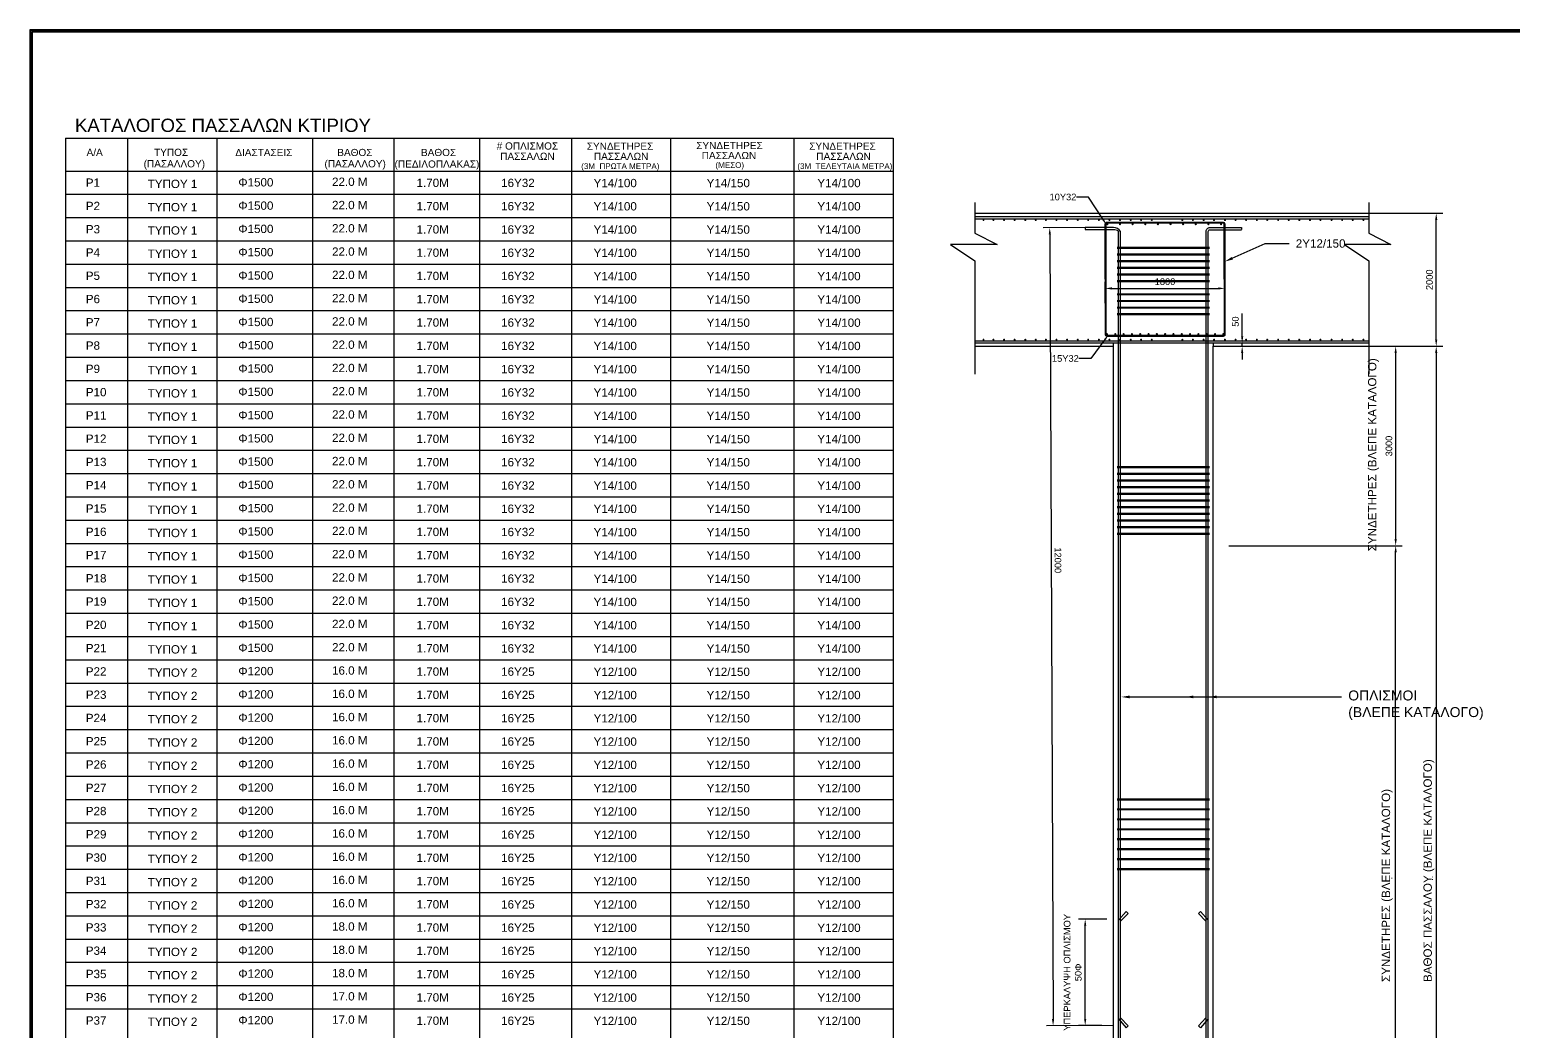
# Model space of a CAD drawing. Header units: inches. Extents: x 3 to 172, y -62 to 57.
# Drawn here: x 3.39 to 48.02, y -37.2 to -7.08 of the extents above; entities that cross this region are included whole.
import ezdxf
from ezdxf import colors
from ezdxf.entities.mleader import LeaderData, LeaderLine
from ezdxf.math import Vec2, Vec3

# ---------------------------------------------------------------- set-up
doc = ezdxf.new("R2010")
doc.units = ezdxf.units.IN
doc.header["$MEASUREMENT"] = 0
for name, color, linetype in [('3', 1, 'Continuous'), ('BORDER-1', 5, 'Continuous'), ('column text block a', 3, 'Continuous'), ('DOMENSIONS', 1, 'Continuous'), ('KTIRIO', 3, 'Continuous'), ('REINFORCEMENT', 6, 'Continuous'), ('SLAB AREAS', 7, 'Continuous'), ('TEXT', 3, 'Continuous')]:
    doc.layers.add(name, color=color, linetype=linetype)
doc.layers.add('REIFORCEMENT', color=6, linetype='Continuous', lineweight=0)
doc.styles.add('arial greek', font='arial.ttf')
doc.styles.get("Standard").update_dxf_attribs({"font": 'arial.ttf'})
doc.styles.add('STYLE1', font='arial.ttf')
doc.dimstyles.new('1-50', dxfattribs={"dimtxt": 0.2, "dimasz": 0.2, "dimexe": 0.2, "dimexo": 0, "dimgap": 0.1, "dimtad": 1, "dimdec": 0, "dimlfac": 500, "dimzin": 1, "dimdsep": 46, "dimtxsty": 'arial greek', "dimcen": 0.02, "dimclrd": 1, "dimclre": 1, "dimclrt": 3, "dimadec": 3, "dimazin": 0, "dimtfac": 0.1, "dimtdec": 0, "dimtmove": 0, "dimatfit": 2, "dimfxl": 1, "dimtolj": 1, "dimtzin": 0, "dimarcsym": 0})
doc.dimstyles.new('1-50 NEW', dxfattribs={"dimtxt": 0.2, "dimasz": 0.2, "dimexe": 0.2, "dimexo": 0, "dimgap": 0.1, "dimtad": 1, "dimdec": 0, "dimlfac": 500, "dimzin": 1, "dimdsep": 46, "dimtxsty": 'arial greek', "dimcen": 0.02, "dimclrd": 1, "dimclre": 1, "dimclrt": 3, "dimadec": 3, "dimazin": 0, "dimtfac": 0.1, "dimtdec": 0, "dimtmove": 0, "dimatfit": 2, "dimfxl": 1, "dimtolj": 1, "dimtzin": 0, "dimarcsym": 0})

# ---------------------------------------------------------------- blocks, each defined once
blk = doc.blocks.new('*D334')
at = {"layer": 'DefPoints', "color": 0, "linetype": 'Continuous', "transparency": 16777216}
for p in [(43.798, -16.6), (43.798, -48.6), (45.699, -48.6)]:
    blk.add_point(p, dxfattribs=at)
at = {"layer": 'DOMENSIONS', "color": 1, "linetype": 'Continuous', "lineweight": -2, "transparency": 16777216}
for p, q in [((43.798, -16.6), (45.899, -16.6)), ((45.699, -16.8), (45.699, -48.4)), ((43.798, -48.6), (45.899, -48.6))]:
    blk.add_line(p, q, dxfattribs=at)
at = {"layer": 'DOMENSIONS', "color": 1, "linetype": 'Continuous', "transparency": 16777216}
for points in [[(45.666, -16.8), (45.732, -16.8), (45.699, -16.6)], [(45.666, -48.4), (45.732, -48.4), (45.699, -48.6)]]:
    blk.add_solid(points, dxfattribs=at)
at = {"layer": 'DOMENSIONS', "color": 3, "linetype": 'Continuous', "transparency": 16777216, "insert": (45.499, -32.6), "char_height": 0.2, "attachment_point": 5, "rotation": 90, "style": 'arial greek'}
blk.add_mtext('\\A1;..', dxfattribs=at)
blk = doc.blocks.new('*D323')
at = {"layer": 'DefPoints', "color": 0, "linetype": 'Continuous', "transparency": 16777216}
for p in [(35.892, -13.03), (34.173, -37.037), (35.992, -37.03)]:
    blk.add_point(p, dxfattribs=at)
at = {"layer": 'DOMENSIONS', "color": 1, "linetype": 'Continuous', "lineweight": -2, "transparency": 16777216}
for p, q in [((35.892, -13.03), (33.873, -13.038)), ((34.074, -13.237), (34.173, -36.837)), ((35.992, -37.03), (33.973, -37.038))]:
    blk.add_line(p, q, dxfattribs=at)
at = {"layer": 'DOMENSIONS', "color": 1, "linetype": 'Continuous', "transparency": 16777216}
for points in [[(34.108, -13.237), (34.041, -13.237), (34.073, -13.037)], [(34.206, -36.837), (34.139, -36.837), (34.173, -37.037)]]:
    blk.add_solid(points, dxfattribs=at)
at = {"layer": 'DOMENSIONS', "color": 3, "linetype": 'Continuous', "transparency": 16777216, "insert": (34.317, -23.036), "char_height": 0.2, "attachment_point": 5, "rotation": 270.2387, "style": 'arial greek'}
blk.add_mtext('\\A1;12000', dxfattribs=at)
blk = doc.blocks.new('*D324')
at = {"layer": 'DefPoints', "color": 0, "transparency": 16777216}
for p in [(35.139, -33.83), (35.789, -33.83), (35.639, -37.03)]:
    blk.add_point(p, dxfattribs=at)
at = {"layer": 'SLAB AREAS', "color": 1, "lineweight": -2, "transparency": 16777216}
for p, q in [((35.789, -33.83), (34.939, -33.83)), ((35.139, -36.83), (35.139, -34.03)), ((35.639, -37.03), (34.939, -37.03))]:
    blk.add_line(p, q, dxfattribs=at)
at = {"layer": 'SLAB AREAS', "color": 1, "transparency": 16777216}
for points in [[(35.106, -34.03), (35.172, -34.03), (35.139, -33.83)], [(35.106, -36.83), (35.172, -36.83), (35.139, -37.03)]]:
    blk.add_solid(points, dxfattribs=at)
at = {"layer": 'SLAB AREAS', "color": 3, "transparency": 16777216, "insert": (34.764, -35.43), "char_height": 0.2, "attachment_point": 5, "rotation": 90, "style": 'arial greek'}
blk.add_mtext('\\A1;{\\fArial|b0|i0|c161|p34;ΥΠΕΡΚΑΛΥΨΗ ΟΠΛΙΣΜΟΥ\\P50Φ}', dxfattribs=at)
blk = doc.blocks.new('*D337')
at = {"layer": 'DefPoints', "color": 0, "linetype": 'Continuous', "transparency": 16777216}
for p in [(39.462, -16.6), (39.462, -22.6), (44.479, -22.6)]:
    blk.add_point(p, dxfattribs=at)
at = {"layer": 'DOMENSIONS', "color": 1, "linetype": 'Continuous', "lineweight": -2, "transparency": 16777216}
for p, q in [((39.462, -16.6), (44.679, -16.6)), ((44.479, -16.8), (44.479, -22.4)), ((39.462, -22.6), (44.679, -22.6))]:
    blk.add_line(p, q, dxfattribs=at)
at = {"layer": 'DOMENSIONS', "color": 1, "linetype": 'Continuous', "transparency": 16777216}
for points in [[(44.446, -16.8), (44.513, -16.8), (44.479, -16.6)], [(44.446, -22.4), (44.513, -22.4), (44.479, -22.6)]]:
    blk.add_solid(points, dxfattribs=at)
at = {"layer": 'DOMENSIONS', "color": 3, "linetype": 'Continuous', "transparency": 16777216, "insert": (44.277, -19.6), "char_height": 0.2, "attachment_point": 5, "rotation": 90, "style": 'arial greek'}
blk.add_mtext('\\A1;3000', dxfattribs=at)
blk = doc.blocks.new('*D326')
at = {"layer": '3', "color": 1, "lineweight": -2, "transparency": 16777216}
for p, q in [((42.071, -22.6), (44.679, -22.6)), ((44.479, -42.4), (44.479, -22.8)), ((42.071, -42.6), (44.679, -42.6))]:
    blk.add_line(p, q, dxfattribs=at)
at = {"layer": '3', "color": 1, "transparency": 16777216}
for points in [[(44.446, -22.8), (44.513, -22.8), (44.479, -22.6)], [(44.446, -42.4), (44.513, -42.4), (44.479, -42.6)]]:
    blk.add_solid(points, dxfattribs=at)
at = {"layer": 'DefPoints', "color": 0, "transparency": 16777216}
for p in [(42.071, -22.6), (44.479, -22.6), (42.071, -42.6)]:
    blk.add_point(p, dxfattribs=at)
at = {"layer": '3', "color": 3, "transparency": 16777216, "insert": (44.279, -32.6), "char_height": 0.2, "attachment_point": 5, "rotation": 90, "style": 'arial greek'}
blk.add_mtext('\\A1;.', dxfattribs=at)
blk = doc.blocks.new('*D335')
at = {"layer": 'DefPoints', "color": 0, "linetype": 'Continuous', "transparency": 16777216}
for p in [(39.341, -14.86), (35.741, -15.306), (39.341, -15.306)]:
    blk.add_point(p, dxfattribs=at)
at = {"layer": 'TEXT', "color": 1, "linetype": 'Continuous', "lineweight": -2, "transparency": 16777216}
for p, q in [((35.741, -15.306), (35.741, -14.66)), ((39.341, -15.306), (39.341, -14.66)), ((35.941, -14.86), (39.141, -14.86))]:
    blk.add_line(p, q, dxfattribs=at)
at = {"layer": 'TEXT', "color": 1, "linetype": 'Continuous', "transparency": 16777216}
for points in [[(35.941, -14.826), (35.941, -14.893), (35.741, -14.86)], [(39.141, -14.826), (39.141, -14.893), (39.341, -14.86)]]:
    blk.add_solid(points, dxfattribs=at)
at = {"layer": 'TEXT', "color": 3, "linetype": 'Continuous', "transparency": 16777216, "insert": (37.541, -14.657), "char_height": 0.2, "attachment_point": 5, "style": 'arial greek'}
blk.add_mtext('\\A1;1800', dxfattribs=at)
blk = doc.blocks.new('*D347')
at = {"layer": 'DefPoints', "color": 0, "linetype": 'Continuous', "transparency": 16777216}
for p in [(42.623, -12.6), (45.699, -12.6), (42.623, -16.6)]:
    blk.add_point(p, dxfattribs=at)
at = {"layer": 'REIFORCEMENT', "color": 1, "linetype": 'Continuous', "lineweight": -2, "transparency": 16777216}
for p, q in [((42.623, -12.6), (45.899, -12.6)), ((45.699, -16.4), (45.699, -12.8)), ((42.623, -16.6), (45.899, -16.6))]:
    blk.add_line(p, q, dxfattribs=at)
at = {"layer": 'REIFORCEMENT', "color": 1, "linetype": 'Continuous', "transparency": 16777216}
for points in [[(45.666, -12.8), (45.732, -12.8), (45.699, -12.6)], [(45.666, -16.4), (45.732, -16.4), (45.699, -16.6)]]:
    blk.add_solid(points, dxfattribs=at)
at = {"layer": 'REIFORCEMENT', "color": 3, "linetype": 'Continuous', "transparency": 16777216, "insert": (45.497, -14.6), "char_height": 0.2, "attachment_point": 5, "rotation": 90, "style": 'arial greek'}
blk.add_mtext('\\A1;2000', dxfattribs=at)
blk = doc.blocks.new('*U308')
at = {"layer": 'column text block a', "color": 6, "linetype": 'Continuous', "const_width": 0.032}
blk.add_lwpolyline([(-0.016, 0, 1), (0.016, 0, 1)], format="xyb", close=True, dxfattribs=at)
blk = doc.blocks.new('*U309')
at = {"layer": 'REIFORCEMENT', "color": 0, "linetype": 'ByBlock', "lineweight": -2}
for p in [(0, 0), (0.38, 0), (0.76, 0), (1.14, 0), (1.52, 0), (1.9, 0), (2.28, 0), (2.66, 0), (3.04, 0), (3.42, 0)]:
    blk.add_blockref('*U308', p, dxfattribs=at)
blk = doc.blocks.new('*U310')
at = {"layer": 'column text block a', "color": 6, "linetype": 'Continuous', "const_width": 0.032}
blk.add_lwpolyline([(-0.016, 0, 1), (0.016, 0, 1)], format="xyb", close=True, dxfattribs=at)
blk = doc.blocks.new('*U315')
at = {"layer": 'REIFORCEMENT', "color": 0, "linetype": 'ByBlock', "lineweight": -2}
for p in [(0, 0), (0.25, 0), (0.5, 0), (0.75, 0), (1, 0), (1.25, 0), (1.5, 0), (1.75, 0), (2, 0), (2.25, 0), (2.5, 0), (2.75, 0), (3, 0), (3.25, 0), (3.5, 0)]:
    blk.add_blockref('*U310', p, dxfattribs=at)
blk = doc.blocks.new('*D348')
at = {"layer": 'DefPoints', "color": 0, "linetype": 'Continuous', "transparency": 16777216}
for p in [(38.992, -16.5), (39.862, -16.5), (38.992, -16.6)]:
    blk.add_point(p, dxfattribs=at)
at = {"layer": 'REIFORCEMENT', "color": 1, "linetype": 'Continuous', "lineweight": -2, "transparency": 16777216}
for p, q in [((39.862, -16.3), (39.862, -15.614)), ((38.992, -16.5), (40.062, -16.5)), ((39.862, -16.6), (39.862, -16.5)), ((38.992, -16.6), (40.062, -16.6)), ((39.862, -16.8), (39.862, -17))]:
    blk.add_line(p, q, dxfattribs=at)
at = {"layer": 'REIFORCEMENT', "color": 1, "linetype": 'Continuous', "transparency": 16777216}
for points in [[(39.829, -16.3), (39.895, -16.3), (39.862, -16.5)], [(39.829, -16.8), (39.895, -16.8), (39.862, -16.6)]]:
    blk.add_solid(points, dxfattribs=at)
at = {"layer": 'REIFORCEMENT', "color": 3, "linetype": 'Continuous', "transparency": 16777216, "insert": (39.66, -15.857), "char_height": 0.2, "attachment_point": 5, "rotation": 90, "style": 'arial greek'}
blk.add_mtext('\\A1;50', dxfattribs=at)

msp = doc.modelspace()

# ---------------------------------------------------------------- linework, layer by layer
at = {"color": 3}
for p, q in [((4.4604, -10.3439), (4.4604, -46.328)), ((4.4604, -10.3439), (29.3587, -10.3439)), ((6.3333, -10.3439), (6.3333, -46.328)), ((9.0165, -10.3439), (9.0165, -46.328)), ((11.8937, -10.3439), (11.8937, -46.328)), ((14.3401, -10.3439), (14.3401, -46.328)), ((16.9197, -10.3439), (16.9197, -46.328)), ((19.6867, -10.3439), (19.6867, -46.328)), ((19.6867, -10.3439), (19.6867, -46.328)), ((22.6672, -10.3439), (22.6672, -46.328)), ((26.3782, -10.3439), (26.3782, -46.328)), ((29.3587, -10.3439), (29.3587, -46.328)), ((4.4604, -11.328), (29.3587, -11.328))]:
    msp.add_line(p, q, dxfattribs=at)
at = {"color": 1}
for p, q in [((4.4604, -11.328), (29.3587, -11.328)), ((4.4604, -12.028), (29.3587, -12.028)), ((4.4604, -12.728), (29.3587, -12.728)), ((4.4604, -13.428), (29.3587, -13.428)), ((4.4604, -14.128), (29.3587, -14.128)), ((4.4604, -14.828), (29.3587, -14.828)), ((4.4604, -15.528), (29.3587, -15.528)), ((4.4604, -16.228), (29.3587, -16.228)), ((4.4604, -16.928), (29.3587, -16.928)), ((4.4604, -17.628), (29.3587, -17.628)), ((4.4604, -18.328), (29.3587, -18.328)), ((4.4604, -19.028), (29.3587, -19.028)), ((4.4604, -19.728), (29.3587, -19.728)), ((4.4604, -20.428), (29.3587, -20.428)), ((4.4604, -21.128), (29.3587, -21.128)), ((4.4604, -21.828), (29.3587, -21.828)), ((4.4604, -22.528), (29.3587, -22.528)), ((4.4604, -23.228), (29.3587, -23.228)), ((4.4604, -23.928), (29.3587, -23.928)), ((4.4604, -24.628), (29.3587, -24.628)), ((4.4604, -25.328), (29.3587, -25.328)), ((4.4604, -26.028), (29.3587, -26.028)), ((4.4604, -26.728), (29.3587, -26.728)), ((4.4604, -26.728), (29.3587, -26.728)), ((4.4604, -27.428), (29.3587, -27.428)), ((4.4604, -28.128), (29.3587, -28.128)), ((4.4604, -28.128), (29.3587, -28.128)), ((4.4604, -28.828), (29.3587, -28.828)), ((4.4604, -28.828), (29.3587, -28.828)), ((4.4604, -28.828), (29.3587, -28.828)), ((4.4604, -29.528), (29.3587, -29.528)), ((4.4604, -29.528), (29.3587, -29.528)), ((4.4604, -29.528), (29.3587, -29.528)), ((4.4604, -30.228), (29.3587, -30.228)), ((4.4604, -30.228), (29.3587, -30.228)), ((4.4604, -30.928), (29.3587, -30.928)), ((4.4604, -30.928), (29.3587, -30.928)), ((4.4604, -30.928), (29.3587, -30.928)), ((4.4604, -31.628), (29.3587, -31.628)), ((4.4604, -31.628), (29.3587, -31.628)), ((4.4604, -32.328), (29.3587, -32.328)), ((4.4604, -32.328), (29.3587, -32.328)), ((4.4604, -33.028), (29.3587, -33.028)), ((4.4604, -33.028), (29.3587, -33.028)), ((4.4604, -33.728), (29.3587, -33.728)), ((4.4604, -33.728), (29.3587, -33.728)), ((4.4604, -34.428), (29.3587, -34.428)), ((4.4604, -34.428), (29.3587, -34.428)), ((4.4604, -35.128), (29.3587, -35.128)), ((4.4604, -35.828), (29.3587, -35.828)), ((4.4604, -36.528), (29.3587, -36.528))]:
    msp.add_line(p, q, dxfattribs=at)
at = {"layer": '3', "color": 1}
for points in [[(31.8236, -12.2709), (31.8236, -13.1982), (32.4883, -13.5426), (31.0851, -13.5426), (31.8236, -14.0345), (31.8236, -17.4362)], [(43.6742, -12.2709), (43.6742, -13.1982), (44.3389, -13.5426), (42.9356, -13.5426), (43.6742, -14.0345), (43.6742, -17.4362)]]:
    msp.add_lwpolyline(points, dxfattribs=at)
at = {"layer": '3', "color": 3}
for points in [[(31.8236, -12.5998), (43.6742, -12.5998)], [(31.8236, -16.5998), (35.9921, -16.5998)], [(35.9921, -48.5998), (35.9921, -16.5998)], [(38.9921, -16.5998), (43.6742, -16.5998)], [(38.9921, -48.5998), (38.9921, -16.5998)]]:
    msp.add_lwpolyline(points, dxfattribs=at)
at = {"layer": '3', "color": 6}
for points in [[(31.8236, -12.6998), (43.6742, -12.6998)], [(31.8236, -12.7638), (43.6742, -12.7638)], [(31.8236, -16.4358), (43.6742, -16.4358)], [(31.8236, -16.4998), (43.6742, -16.4998)]]:
    msp.add_lwpolyline(points, dxfattribs=at)
at = {"layer": '3'}
for points in [[(36.1049, -13.6183), (38.8775, -13.6183)], [(36.1049, -13.6463), (38.8775, -13.6463)], [(36.1049, -13.8183), (38.8775, -13.8183)], [(36.1049, -13.8463), (38.8775, -13.8463)], [(36.1049, -14.0183), (38.8775, -14.0183)], [(36.1049, -14.0463), (38.8775, -14.0463)], [(36.1049, -14.2183), (38.8775, -14.2183)], [(36.1049, -14.2463), (38.8775, -14.2463)], [(36.1049, -14.4183), (38.8775, -14.4183)], [(36.1049, -14.4463), (38.8775, -14.4463)], [(36.1049, -14.6183), (38.8775, -14.6183)], [(36.1049, -14.6463), (38.8775, -14.6463)], [(36.1049, -15.0183), (38.8775, -15.0183)], [(36.1049, -15.0463), (38.8775, -15.0463)], [(36.1049, -15.2183), (38.8775, -15.2183)], [(36.1049, -15.2463), (38.8775, -15.2463)], [(36.1049, -15.4183), (38.8775, -15.4183)], [(36.1049, -15.4463), (38.8775, -15.4463)], [(36.1049, -15.6183), (38.8775, -15.6183)], [(36.1049, -15.6463), (38.8775, -15.6463)], [(36.1049, -20.2183), (38.8775, -20.2183)], [(36.1049, -20.2463), (38.8775, -20.2463)], [(36.1049, -20.4183), (38.8775, -20.4183)], [(36.1049, -20.4463), (38.8775, -20.4463)], [(36.1049, -20.6183), (38.8775, -20.6183)], [(36.1049, -20.6463), (38.8775, -20.6463)], [(36.1049, -20.8183), (38.8775, -20.8183)], [(36.1049, -20.8463), (38.8775, -20.8463)], [(36.1049, -21.0183), (38.8775, -21.0183)], [(36.1049, -21.0463), (38.8775, -21.0463)], [(36.1049, -21.2183), (38.8775, -21.2183)], [(36.1049, -21.2463), (38.8775, -21.2463)], [(36.1049, -21.4183), (38.8775, -21.4183)], [(36.1049, -21.4463), (38.8775, -21.4463)], [(36.1049, -21.6183), (38.8775, -21.6183)], [(36.1049, -21.6463), (38.8775, -21.6463)], [(36.1049, -21.8183), (38.8775, -21.8183)], [(36.1049, -21.8463), (38.8775, -21.8463)], [(36.1049, -22.0183), (38.8775, -22.0183)], [(36.1049, -22.0463), (38.8775, -22.0463)], [(36.1049, -22.2183), (38.8775, -22.2183)], [(36.1049, -22.2463), (38.8775, -22.2463)], [(36.1049, -30.2089), (38.8775, -30.2089)], [(36.1049, -30.2369), (38.8775, -30.2369)], [(36.1049, -30.5089), (38.8775, -30.5089)], [(36.1049, -30.5369), (38.8775, -30.5369)], [(36.1049, -30.8089), (38.8775, -30.8089)], [(36.1049, -30.8369), (38.8775, -30.8369)], [(36.1049, -31.1089), (38.8775, -31.1089)], [(36.1049, -31.1369), (38.8775, -31.1369)], [(36.1049, -31.4089), (38.8775, -31.4089)], [(36.1049, -31.4369), (38.8775, -31.4369)], [(36.1049, -31.7089), (38.8775, -31.7089)], [(36.1049, -31.7369), (38.8775, -31.7369)], [(36.1049, -32.0089), (38.8775, -32.0089)], [(36.1049, -32.0369), (38.8775, -32.0369)], [(36.1049, -32.3089), (38.8775, -32.3089)], [(36.1049, -32.3369), (38.8775, -32.3369)]]:
    msp.add_lwpolyline(points, dxfattribs=at)
at = {"layer": 'BORDER-1', "color": 2}
for p, q in [((3.3856, -7.0772), (3.3856, -61.8145)), ((3.3856, -7.0772), (3.3856, -61.8145)), ((80.3343, -7.0772), (3.3856, -7.0772)), ((3.4206, -7.1122), (3.4206, -61.7795)), ((80.2993, -7.1122), (3.4206, -7.1122)), ((3.4206, -7.1122), (3.4206, -61.7795)), ((3.4556, -7.1472), (3.4556, -61.7445)), ((80.2643, -7.1472), (3.4556, -7.1472)), ((3.4556, -7.1472), (3.4556, -61.7445))]:
    msp.add_line(p, q, dxfattribs=at)
at = {"layer": 'column text block a', "color": 6, "linetype": 'Continuous'}
for points in [[(39.2911, -16.3014), (35.7969, -16.3014, -0.4139467), (35.7469, -16.2514), (35.7439, -12.9128, -0.4144805), (35.7939, -12.8628), (39.2881, -12.8628, -0.4139467), (39.3381, -12.9127), (39.3411, -16.2513, -0.4144805)], [(39.2911, -16.2774), (35.7969, -16.2774, -0.4139467), (35.7709, -16.2514), (35.7679, -12.9128, -0.4144805), (35.7939, -12.8868), (39.2881, -12.8868, -0.4139467), (39.3141, -12.9127), (39.3171, -16.2514, -0.4144805)]]:
    msp.add_lwpolyline(points, format="xyb", close=True, dxfattribs=at)
at = {"layer": 'KTIRIO', "color": 6}
for p, q in [((36.1421, -33.8638), (36.3707, -33.601)), ((36.2061, -33.8953), (36.4293, -33.6555)), ((38.7708, -33.8953), (38.5476, -33.6555)), ((38.8348, -33.8638), (38.6062, -33.601)), ((36.1421, -36.8328), (36.3707, -37.0956)), ((36.2061, -36.8013), (36.4293, -37.0411)), ((38.7708, -36.8013), (38.5476, -37.0411)), ((38.8348, -36.8328), (38.6062, -37.0956))]:
    msp.add_line(p, q, dxfattribs=at)
at = {"layer": 'KTIRIO', "color": 6, "flags": 128}
for points in [[(36.4293, -33.6555), (36.3707, -33.601)], [(38.5476, -33.6555), (38.6062, -33.601)], [(36.4293, -37.0411), (36.3707, -37.0956)], [(38.5476, -37.0411), (38.6062, -37.0956)]]:
    msp.add_lwpolyline(points, dxfattribs=at)
at = {"layer": 'REINFORCEMENT', "color": 6, "linetype": 'Continuous'}
for p, q in [((35.1403, -13.0297), (35.1403, -13.0897)), ((39.8421, -13.0297), (39.8421, -13.0897))]:
    msp.add_line(p, q, dxfattribs=at)
at = {"layer": 'REINFORCEMENT', "color": 6, "linetype": 'Continuous', "const_width": 0.03}
for points in [[(32.0648, -12.8021, 1), (32.0948, -12.8021, 1)], [(32.3648, -12.8021, 1), (32.3948, -12.8021, 1)], [(32.6831, -12.8021, 1), (32.7131, -12.8021, 1)], [(33.0014, -12.8021, 1), (33.0314, -12.8021, 1)], [(33.3235, -12.8021, 1), (33.3535, -12.8021, 1)], [(33.636, -12.8021, 1), (33.666, -12.8021, 1)], [(33.9423, -12.8021, 1), (33.9723, -12.8021, 1)], [(34.2606, -12.8021, 1), (34.2906, -12.8021, 1)], [(34.5788, -12.8021, 1), (34.6088, -12.8021, 1)], [(34.901, -12.8021, 1), (34.931, -12.8021, 1)], [(35.2135, -12.8021, 1), (35.2435, -12.8021, 1)], [(35.5355, -12.8021, 1), (35.5655, -12.8021, 1)], [(35.8537, -12.8021, 1), (35.8837, -12.8021, 1)], [(36.172, -12.8021, 1), (36.202, -12.8021, 1)], [(36.4941, -12.8021, 1), (36.5241, -12.8021, 1)], [(36.8067, -12.8021, 1), (36.8367, -12.8021, 1)], [(37.1286, -12.8021, 1), (37.1586, -12.8021, 1)], [(38.0469, -12.8021, 1), (38.0769, -12.8021, 1)], [(38.3652, -12.8021, 1), (38.3952, -12.8021, 1)], [(38.6873, -12.8021, 1), (38.7173, -12.8021, 1)], [(38.9998, -12.8021, 1), (39.0298, -12.8021, 1)], [(39.3297, -12.8021, 1), (39.3597, -12.8021, 1)], [(39.648, -12.8021, 1), (39.678, -12.8021, 1)], [(39.9662, -12.8021, 1), (39.9962, -12.8021, 1)], [(40.2883, -12.8021, 1), (40.3183, -12.8021, 1)], [(40.6009, -12.8021, 1), (40.6309, -12.8021, 1)], [(40.9294, -12.8021, 1), (40.9594, -12.8021, 1)], [(41.2477, -12.8021, 1), (41.2777, -12.8021, 1)], [(41.566, -12.8021, 1), (41.596, -12.8021, 1)], [(41.8881, -12.8021, 1), (41.9181, -12.8021, 1)], [(42.2006, -12.8021, 1), (42.2306, -12.8021, 1)], [(42.5363, -12.8021, 1), (42.5663, -12.8021, 1)], [(42.8546, -12.8021, 1), (42.8846, -12.8021, 1)], [(43.1729, -12.8021, 1), (43.2029, -12.8021, 1)], [(43.495, -12.8021, 1), (43.525, -12.8021, 1)], [(32.0648, -16.4018, 1), (32.0948, -16.4018, 1)], [(32.3648, -16.4018, 1), (32.3948, -16.4018, 1)], [(32.6831, -16.4018, 1), (32.7131, -16.4018, 1)], [(33.0014, -16.4018, 1), (33.0314, -16.4018, 1)], [(33.3235, -16.4018, 1), (33.3535, -16.4018, 1)], [(33.636, -16.4018, 1), (33.666, -16.4018, 1)], [(33.9423, -16.4018, 1), (33.9723, -16.4018, 1)], [(34.2606, -16.4018, 1), (34.2906, -16.4018, 1)], [(34.5788, -16.4018, 1), (34.6088, -16.4018, 1)], [(34.901, -16.4018, 1), (34.931, -16.4018, 1)], [(35.2135, -16.4018, 1), (35.2435, -16.4018, 1)], [(35.5355, -16.4018, 1), (35.5655, -16.4018, 1)], [(35.8537, -16.4018, 1), (35.8837, -16.4018, 1)], [(36.172, -16.4018, 1), (36.202, -16.4018, 1)], [(36.4941, -16.4018, 1), (36.5241, -16.4018, 1)], [(36.8067, -16.4018, 1), (36.8367, -16.4018, 1)], [(37.1286, -16.4018, 1), (37.1586, -16.4018, 1)], [(38.0469, -16.4018, 1), (38.0769, -16.4018, 1)], [(38.3652, -16.4018, 1), (38.3952, -16.4018, 1)], [(38.6873, -16.4018, 1), (38.7173, -16.4018, 1)], [(38.9998, -16.4018, 1), (39.0298, -16.4018, 1)], [(39.3297, -16.4018, 1), (39.3597, -16.4018, 1)], [(39.648, -16.4018, 1), (39.678, -16.4018, 1)], [(39.9662, -16.4018, 1), (39.9962, -16.4018, 1)], [(40.2883, -16.4018, 1), (40.3183, -16.4018, 1)], [(40.6009, -16.4018, 1), (40.6309, -16.4018, 1)], [(40.9294, -16.4018, 1), (40.9594, -16.4018, 1)], [(41.2477, -16.4018, 1), (41.2777, -16.4018, 1)], [(41.566, -16.4018, 1), (41.596, -16.4018, 1)], [(41.8881, -16.4018, 1), (41.9181, -16.4018, 1)], [(42.2006, -16.4018, 1), (42.2306, -16.4018, 1)], [(42.5363, -16.4018, 1), (42.5663, -16.4018, 1)], [(42.8546, -16.4018, 1), (42.8846, -16.4018, 1)], [(43.1729, -16.4018, 1), (43.2029, -16.4018, 1)], [(43.495, -16.4018, 1), (43.525, -16.4018, 1)]]:
    msp.add_lwpolyline(points, format="xyb", close=True, dxfattribs=at)
at = {"layer": 'REINFORCEMENT', "color": 6, "linetype": 'Continuous'}
for points in [[(36.2043, -45.3074), (36.2043, -13.1437, 0.2754134), (35.9903, -13.0297), (35.1403, -13.0297)], [(36.1403, -45.3074), (36.1403, -13.1437, 0.1852419), (35.9903, -13.0937), (35.1403, -13.0937)], [(38.7781, -45.3074), (38.7781, -13.1437, -0.4142136), (38.8921, -13.0297), (39.8421, -13.0297)], [(38.8421, -45.3074), (38.8421, -13.1437, -0.4142136), (38.8921, -13.0937), (39.8421, -13.0937)]]:
    msp.add_lwpolyline(points, format="xyb", dxfattribs=at)
at = {"layer": 'SLAB AREAS', "color": 3}
msp.add_lwpolyline([(35.9921, -16.5998), (35.9921, -16.4998), (38.9921, -16.4998), (38.9921, -16.5998)], dxfattribs=at)

# ---------------------------------------------------------------- block references
at = {"layer": 'REIFORCEMENT', "linetype": 'Continuous'}
for name, p in [('*U309', (35.8059, -12.9264)), ('*U315', (35.7949, -16.2348))]:
    msp.add_blockref(name, p, dxfattribs=at)

# ---------------------------------------------------------------- texts
at = {"color": 2, "style": 'STYLE1'}
msp.add_text('ΚΑΤΑΛΟΓΟΣ ΠΑΣΣΑΛΩΝ KTIPIOY ', height=0.4, dxfattribs=at).set_placement((4.7475, -10.154))
at = {"color": 3}
for s, height, p in [('A/A', 0.216, (5.0982, -10.8737)), ('ΤΥΠΟΣ', 0.216, (7.1284, -10.8737)), ('ΔΙΑΣΤΑΣΕΙΣ', 0.216, (9.5722, -10.8797)), ('ΒΑΘΟΣ', 0.216, (12.6398, -10.8783)), ('ΒΑΘΟΣ', 0.216, (15.1577, -10.8783)), ('# ΟΠΛΙΣΜΟΣ ', 0.216, (17.4351, -10.6834)), ('ΣΥΝΔΕΤΗΡΕΣ', 0.216, (20.1458, -10.6885)), ('ΣΥΝΔΕΤΗΡΕΣ', 0.216, (23.439, -10.6701)), ('ΣΥΝΔΕΤΗΡΕΣ', 0.216, (26.8373, -10.6885)), ('(ΠΑΣΑΛΛΟΥ)', 0.216, (6.8142, -11.2178)), ('(ΠΑΣΑΛΛΟΥ)', 0.216, (12.2537, -11.2178)), ('(ΠΕΔΙΛΟΠΛΑΚΑΣ)', 0.216, (14.3628, -11.2262)), ('ΠΑΣΣΑΛΩΝ', 0.216, (17.5407, -10.993)), ('(3M  ΠΡΩΤΑ ΜΕΤΡΑ)', 0.1728, (19.9779, -11.2688)), ('ΠΑΣΣΑΛΩΝ', 0.216, (20.3594, -10.9955)), ('ΠΑΣΣΑΛΩΝ', 0.216, (23.6036, -10.9704)), ('(ΜΕΣΟ)', 0.1728, (24.0177, -11.2363)), ('(3M  ΤΕΛΕΥΤΑΙΑ ΜΕΤΡΑ)', 0.1728, (26.4806, -11.2688)), ('ΠΑΣΣΑΛΩΝ', 0.216, (27.0509, -10.9955))]:
    msp.add_text(s, height=height, dxfattribs=at).set_placement(p)
for s, p in [('P1', (5.0745, -11.8032)), ('TΥΠΟΥ 1', (6.9359, -11.8401)), ('Φ1500', (9.6626, -11.7934)), ('22.0 M', (12.4822, -11.7762)), ('1.70M', (15.0244, -11.8089)), ('16Y32', (17.569, -11.8104)), ('Y14/100', (20.3498, -11.8146)), ('Y14/150', (23.7512, -11.8146)), ('Y14/100', (27.0828, -11.8146)), ('P2', (5.0745, -12.5032)), ('TΥΠΟΥ 1', (6.9359, -12.5401)), ('Φ1500', (9.6626, -12.4934)), ('22.0 M', (12.4822, -12.4762)), ('1.70M', (15.0244, -12.5089)), ('16Y32', (17.569, -12.5104)), ('Y14/100', (20.3498, -12.5146)), ('Y14/150', (23.7512, -12.5146)), ('Y14/100', (27.0828, -12.5146)), ('Φ1500', (9.6626, -13.1934)), ('22.0 M', (12.4822, -13.1762)), ('P3', (5.0745, -13.2032)), ('TΥΠΟΥ 1', (6.9359, -13.2401)), ('1.70M', (15.0244, -13.2089)), ('16Y32', (17.569, -13.2104)), ('Y14/100', (20.3498, -13.2146)), ('Y14/150', (23.7512, -13.2146)), ('Y14/100', (27.0828, -13.2146)), ('P4', (5.0745, -13.9032)), ('TΥΠΟΥ 1', (6.9359, -13.9401)), ('Φ1500', (9.6626, -13.8934)), ('22.0 M', (12.4822, -13.8762)), ('1.70M', (15.0244, -13.9089)), ('16Y32', (17.569, -13.9104)), ('Y14/100', (20.3498, -13.9146)), ('Y14/150', (23.7512, -13.9146)), ('Y14/100', (27.0828, -13.9146)), ('P5', (5.0745, -14.6032)), ('TΥΠΟΥ 1', (6.9359, -14.6401)), ('Φ1500', (9.6626, -14.5934)), ('22.0 M', (12.4822, -14.5762)), ('1.70M', (15.0244, -14.6089)), ('16Y32', (17.569, -14.6104)), ('Y14/100', (20.3498, -14.6146)), ('Y14/150', (23.7512, -14.6146)), ('Y14/100', (27.0828, -14.6146)), ('P6', (5.0745, -15.3032)), ('TΥΠΟΥ 1', (6.9359, -15.3401)), ('Φ1500', (9.6626, -15.2934)), ('22.0 M', (12.4822, -15.2762)), ('1.70M', (15.0244, -15.3089)), ('16Y32', (17.569, -15.3104)), ('Y14/100', (20.3498, -15.3146)), ('Y14/150', (23.7512, -15.3146)), ('Y14/100', (27.0828, -15.3146)), ('P7', (5.0745, -16.0032)), ('TΥΠΟΥ 1', (6.9359, -16.0401)), ('Φ1500', (9.6626, -15.9934)), ('22.0 M', (12.4822, -15.9762)), ('1.70M', (15.0244, -16.0089)), ('16Y32', (17.569, -16.0104)), ('Y14/100', (20.3498, -16.0146)), ('Y14/150', (23.7512, -16.0146)), ('Y14/100', (27.0828, -16.0146)), ('P8', (5.0745, -16.7032)), ('TΥΠΟΥ 1', (6.9359, -16.7401)), ('Φ1500', (9.6626, -16.6934)), ('22.0 M', (12.4822, -16.6762)), ('1.70M', (15.0244, -16.7089)), ('16Y32', (17.569, -16.7104)), ('Y14/100', (20.3498, -16.7146)), ('Y14/150', (23.7512, -16.7146)), ('Y14/100', (27.0828, -16.7146)), ('P9', (5.0745, -17.4032)), ('TΥΠΟΥ 1', (6.9359, -17.4401)), ('Φ1500', (9.6626, -17.3934)), ('22.0 M', (12.4822, -17.3762)), ('1.70M', (15.0244, -17.4089)), ('16Y32', (17.569, -17.4104)), ('Y14/100', (20.3498, -17.4146)), ('Y14/150', (23.7512, -17.4146)), ('Y14/100', (27.0828, -17.4146)), ('P10', (5.0745, -18.1032)), ('Φ1500', (9.6626, -18.0934)), ('22.0 M', (12.4822, -18.0762)), ('Y14/100', (20.3498, -18.1146)), ('Y14/150', (23.7512, -18.1146)), ('Y14/100', (27.0828, -18.1146)), ('TΥΠΟΥ 1', (6.9359, -18.1401)), ('1.70M', (15.0244, -18.1089)), ('16Y32', (17.569, -18.1104)), ('P11', (5.0745, -18.8032)), ('TΥΠΟΥ 1', (6.9359, -18.8401)), ('Φ1500', (9.6626, -18.7934)), ('22.0 M', (12.4822, -18.7762)), ('1.70M', (15.0244, -18.8089)), ('16Y32', (17.569, -18.8104)), ('Y14/100', (20.3498, -18.8146)), ('Y14/150', (23.7512, -18.8146)), ('Y14/100', (27.0828, -18.8146)), ('P12', (5.0745, -19.5032)), ('TΥΠΟΥ 1', (6.9359, -19.5401)), ('Φ1500', (9.6626, -19.4934)), ('22.0 M', (12.4822, -19.4762)), ('1.70M', (15.0244, -19.5089)), ('16Y32', (17.569, -19.5104)), ('Y14/100', (20.3498, -19.5146)), ('Y14/150', (23.7512, -19.5146)), ('Y14/100', (27.0828, -19.5146)), ('P13', (5.0745, -20.2032)), ('TΥΠΟΥ 1', (6.9359, -20.2401)), ('Φ1500', (9.6626, -20.1934)), ('22.0 M', (12.4822, -20.1762)), ('1.70M', (15.0244, -20.2089)), ('16Y32', (17.569, -20.2104)), ('Y14/100', (20.3498, -20.2146)), ('Y14/150', (23.7512, -20.2146)), ('Y14/100', (27.0828, -20.2146)), ('P14', (5.0745, -20.9032)), ('TΥΠΟΥ 1', (6.9359, -20.9401)), ('Φ1500', (9.6626, -20.8934)), ('22.0 M', (12.4822, -20.8762)), ('1.70M', (15.0244, -20.9089)), ('16Y32', (17.569, -20.9104)), ('Y14/100', (20.3498, -20.9146)), ('Y14/150', (23.7512, -20.9146)), ('Y14/100', (27.0828, -20.9146)), ('P15', (5.0745, -21.6032)), ('TΥΠΟΥ 1', (6.9359, -21.6401)), ('Φ1500', (9.6626, -21.5934)), ('22.0 M', (12.4822, -21.5762)), ('1.70M', (15.0244, -21.6089)), ('16Y32', (17.569, -21.6104)), ('Y14/100', (20.3498, -21.6146)), ('Y14/150', (23.7512, -21.6146)), ('Y14/100', (27.0828, -21.6146)), ('P16', (5.0745, -22.3032)), ('TΥΠΟΥ 1', (6.9359, -22.3401)), ('Φ1500', (9.6626, -22.2934)), ('22.0 M', (12.4822, -22.2762)), ('1.70M', (15.0244, -22.3089)), ('16Y32', (17.569, -22.3104)), ('Y14/100', (20.3498, -22.3146)), ('Y14/150', (23.7512, -22.3146)), ('Y14/100', (27.0828, -22.3146)), ('P17', (5.0745, -23.0032)), ('Φ1500', (9.6626, -22.9934)), ('22.0 M', (12.4822, -22.9762)), ('1.70M', (15.0244, -23.0089)), ('16Y32', (17.569, -23.0104)), ('Y14/100', (20.3498, -23.0146)), ('Y14/150', (23.7512, -23.0146)), ('Y14/100', (27.0828, -23.0146)), ('TΥΠΟΥ 1', (6.9359, -23.0401)), ('P18', (5.0745, -23.7032)), ('TΥΠΟΥ 1', (6.9359, -23.7401)), ('Φ1500', (9.6626, -23.6934)), ('22.0 M', (12.4822, -23.6762)), ('1.70M', (15.0244, -23.7089)), ('16Y32', (17.569, -23.7104)), ('Y14/100', (20.3498, -23.7146)), ('Y14/150', (23.7512, -23.7146)), ('Y14/100', (27.0828, -23.7146)), ('P19', (5.0745, -24.4032)), ('TΥΠΟΥ 1', (6.9359, -24.4401)), ('Φ1500', (9.6626, -24.3934)), ('22.0 M', (12.4822, -24.3762)), ('1.70M', (15.0244, -24.4089)), ('16Y32', (17.569, -24.4104)), ('Y14/100', (20.3498, -24.4146)), ('Y14/150', (23.7512, -24.4146)), ('Y14/100', (27.0828, -24.4146)), ('P20', (5.0745, -25.1032)), ('TΥΠΟΥ 1', (6.9359, -25.1401)), ('Φ1500', (9.6626, -25.0934)), ('22.0 M', (12.4822, -25.0762)), ('1.70M', (15.0244, -25.1089)), ('16Y32', (17.569, -25.1104)), ('Y14/100', (20.3498, -25.1146)), ('Y14/150', (23.7512, -25.1146)), ('Y14/100', (27.0828, -25.1146)), ('P21', (5.0745, -25.8032)), ('TΥΠΟΥ 1', (6.9359, -25.8401)), ('Φ1500', (9.6626, -25.7934)), ('22.0 M', (12.4822, -25.7762)), ('1.70M', (15.0244, -25.8089)), ('16Y32', (17.569, -25.8104)), ('Y14/100', (20.3498, -25.8146)), ('Y14/150', (23.7512, -25.8146)), ('Y14/100', (27.0828, -25.8146)), ('P22', (5.0745, -26.5032)), ('TΥΠΟΥ 2', (6.9359, -26.5401)), ('Φ1200', (9.6626, -26.4934)), ('16.0 M', (12.4822, -26.4762)), ('1.70M', (15.0244, -26.5089)), ('16Y25', (17.569, -26.5104)), ('Y12/100', (20.3498, -26.5146)), ('Y12/150', (23.7512, -26.5146)), ('Y12/100', (27.0828, -26.5146)), ('P23', (5.0745, -27.2032)), ('TΥΠΟΥ 2', (6.9359, -27.2401)), ('Φ1200', (9.6626, -27.1934)), ('16.0 M', (12.4822, -27.1762)), ('1.70M', (15.0244, -27.2089)), ('16Y25', (17.569, -27.2104)), ('Y12/100', (20.3498, -27.2146)), ('Y12/150', (23.7512, -27.2146)), ('Y12/100', (27.0828, -27.2146)), ('P24', (5.0745, -27.9032)), ('Φ1200', (9.6626, -27.8934)), ('16.0 M', (12.4822, -27.8762)), ('1.70M', (15.0244, -27.9089)), ('16Y25', (17.569, -27.9104)), ('Y12/100', (20.3498, -27.9146)), ('Y12/150', (23.7512, -27.9146)), ('Y12/100', (27.0828, -27.9146)), ('TΥΠΟΥ 2', (6.9359, -27.9401)), ('P25', (5.0745, -28.6032)), ('TΥΠΟΥ 2', (6.9359, -28.6401)), ('Φ1200', (9.6626, -28.5934)), ('16.0 M', (12.4822, -28.5762)), ('1.70M', (15.0244, -28.6089)), ('16Y25', (17.569, -28.6104)), ('Y12/100', (20.3498, -28.6146)), ('Y12/150', (23.7512, -28.6146)), ('Y12/100', (27.0828, -28.6146)), ('P26', (5.0745, -29.3032)), ('TΥΠΟΥ 2', (6.9359, -29.3401)), ('Φ1200', (9.6626, -29.2934)), ('16.0 M', (12.4822, -29.2762)), ('1.70M', (15.0244, -29.3089)), ('16Y25', (17.569, -29.3104)), ('Y12/100', (20.3498, -29.3146)), ('Y12/150', (23.7512, -29.3146)), ('Y12/100', (27.0828, -29.3146)), ('P27', (5.0745, -30.0032)), ('TΥΠΟΥ 2', (6.9359, -30.0401)), ('Φ1200', (9.6626, -29.9934)), ('16.0 M', (12.4822, -29.9762)), ('1.70M', (15.0244, -30.0089)), ('16Y25', (17.569, -30.0104)), ('Y12/100', (20.3498, -30.0146)), ('Y12/150', (23.7512, -30.0146)), ('Y12/100', (27.0828, -30.0146)), ('P28', (5.0745, -30.7032)), ('TΥΠΟΥ 2', (6.9359, -30.7401)), ('Φ1200', (9.6626, -30.6934)), ('16.0 M', (12.4822, -30.6762)), ('1.70M', (15.0244, -30.7089)), ('16Y25', (17.569, -30.7104)), ('Y12/100', (20.3498, -30.7146)), ('Y12/150', (23.7512, -30.7146)), ('Y12/100', (27.0828, -30.7146)), ('P29', (5.0745, -31.4032)), ('TΥΠΟΥ 2', (6.9359, -31.4401)), ('Φ1200', (9.6626, -31.3934)), ('16.0 M', (12.4822, -31.3762)), ('1.70M', (15.0244, -31.4089)), ('16Y25', (17.569, -31.4104)), ('Y12/100', (20.3498, -31.4146)), ('Y12/150', (23.7512, -31.4146)), ('Y12/100', (27.0828, -31.4146)), ('P30', (5.0745, -32.1032)), ('TΥΠΟΥ 2', (6.9359, -32.1401)), ('Φ1200', (9.6626, -32.0934)), ('16.0 M', (12.4822, -32.0762)), ('1.70M', (15.0244, -32.1089)), ('16Y25', (17.569, -32.1104)), ('Y12/100', (20.3498, -32.1146)), ('Y12/150', (23.7512, -32.1146)), ('Y12/100', (27.0828, -32.1146)), ('P31', (5.0745, -32.8032)), ('Φ1200', (9.6626, -32.7934)), ('16.0 M', (12.4822, -32.7762)), ('1.70M', (15.0244, -32.8089)), ('16Y25', (17.569, -32.8104)), ('Y12/100', (20.3498, -32.8146)), ('Y12/150', (23.7512, -32.8146)), ('Y12/100', (27.0828, -32.8146)), ('TΥΠΟΥ 2', (6.9359, -32.8401)), ('P32', (5.0745, -33.5032)), ('TΥΠΟΥ 2', (6.9359, -33.5401)), ('Φ1200', (9.6626, -33.4934)), ('16.0 M', (12.4822, -33.4762)), ('1.70M', (15.0244, -33.5089)), ('16Y25', (17.569, -33.5104)), ('Y12/100', (20.3498, -33.5146)), ('Y12/150', (23.7512, -33.5146)), ('Y12/100', (27.0828, -33.5146)), ('P33', (5.0745, -34.2032)), ('TΥΠΟΥ 2', (6.9359, -34.2401)), ('Φ1200', (9.6626, -34.1934)), ('18.0 M', (12.4822, -34.1762)), ('1.70M', (15.0244, -34.2089)), ('16Y25', (17.569, -34.2104)), ('Y12/100', (20.3498, -34.2146)), ('Y12/150', (23.7512, -34.2146)), ('Y12/100', (27.0828, -34.2146)), ('P34', (5.0745, -34.9032)), ('TΥΠΟΥ 2', (6.9359, -34.9401)), ('Φ1200', (9.6626, -34.8934)), ('18.0 M', (12.4822, -34.8762)), ('1.70M', (15.0244, -34.9089)), ('16Y25', (17.569, -34.9104)), ('Y12/100', (20.3498, -34.9146)), ('Y12/150', (23.7512, -34.9146)), ('Y12/100', (27.0828, -34.9146)), ('P35', (5.0745, -35.6032)), ('TΥΠΟΥ 2', (6.9359, -35.6401)), ('Φ1200', (9.6626, -35.5934)), ('18.0 M', (12.4822, -35.5762)), ('1.70M', (15.0244, -35.6089)), ('16Y25', (17.569, -35.6104)), ('Y12/100', (20.3498, -35.6146)), ('Y12/150', (23.7512, -35.6146)), ('Y12/100', (27.0828, -35.6146)), ('P36', (5.0745, -36.3032)), ('TΥΠΟΥ 2', (6.9359, -36.3401)), ('Φ1200', (9.6626, -36.2934)), ('17.0 M', (12.4822, -36.2762)), ('1.70M', (15.0244, -36.3089)), ('16Y25', (17.569, -36.3104)), ('Y12/100', (20.3498, -36.3146)), ('Y12/150', (23.7512, -36.3146)), ('Y12/100', (27.0828, -36.3146)), ('P37', (5.0745, -37.0032)), ('TΥΠΟΥ 2', (6.9359, -37.0401)), ('Φ1200', (9.6626, -36.9934)), ('17.0 M', (12.4822, -36.9762)), ('1.70M', (15.0244, -37.0089)), ('16Y25', (17.569, -37.0104)), ('Y12/100', (20.3498, -37.0146)), ('Y12/150', (23.7512, -37.0146)), ('Y12/100', (27.0828, -37.0146))]:
    msp.add_text(s, height=0.25).set_placement(p)
for s, p in [('ΣΥΝΔΕΤΗΡΕΣ (ΒΛΕΠΕ ΚΑΤΑΛΟΓΟ)', (43.8981, -22.7657)), ('ΒΑΘΟΣ ΠΑΣΣΑΛΟΥ (ΒΛΕΠΕ ΚΑΤΑΛΟΓΟ)', (45.5668, -35.7205)), ('ΣΥΝΔΕΤΗΡΕΣ (ΒΛΕΠΕ ΚΑΤΑΛΟΓΟ)', (44.3116, -35.7205))]:
    msp.add_text(s, height=0.25, rotation=90).set_placement(p)

# ---------------------------------------------------------------- dimensions: what is measured, and where the dimension line sits
at = {"layer": '3'}
dim = msp.add_linear_dim(base=(44.4793, -22.5998), p1=(42.0707, -42.5998), p2=(42.0707, -22.5998), angle=90, text='.', dimstyle='1-50 NEW', dxfattribs=at)
dim.commit()
dim.dimension.update_dxf_attribs({"geometry": '*D326', "text_midpoint": (44.2793, -32.5998)})
at = {"layer": 'DOMENSIONS', "linetype": 'Continuous'}
dim = msp.add_linear_dim(base=(34.1733, -37.0373), p1=(35.8921, -13.0297), p2=(35.9921, -37.0297), angle=270.23873, dimstyle='1-50', dxfattribs=at)
dim.commit()
dim.dimension.update_dxf_attribs({"geometry": '*D323', "text_midpoint": (34.115, -23.0373), "dimtype": 161})
dim = msp.add_linear_dim(base=(44.4793, -22.5998), p1=(39.4622, -16.5998), p2=(39.4622, -22.5998), angle=90, dimstyle='1-50', dxfattribs=at)
dim.commit()
dim.dimension.update_dxf_attribs({"geometry": '*D337', "text_midpoint": (44.2772, -19.5998)})
dim = msp.add_aligned_dim(p1=(43.7982, -16.5998), p2=(43.7982, -48.5998), distance=1.9008, text='..', dimstyle='1-50', dxfattribs=at)
dim.commit()
dim.dimension.update_dxf_attribs({"geometry": '*D334', "text_midpoint": (45.499, -32.5998)})
at = {"layer": 'REIFORCEMENT', "linetype": 'Continuous'}
for p1, p2, distance, picture, middle in [((42.623, -16.5998), (42.623, -12.5998), -3.076, '*D347', (45.4969, -14.5998)), ((38.9921, -16.5998), (38.9921, -16.4998), -0.87, '*D348', (39.66, -15.8569))]:
    dim = msp.add_aligned_dim(p1=p1, p2=p2, distance=distance, dimstyle='1-50', dxfattribs=at)
    dim.commit()
    dim.dimension.update_dxf_attribs({"geometry": picture, "text_midpoint": middle})
at = {"layer": 'SLAB AREAS'}
dim = msp.add_linear_dim(base=(35.139, -33.8297), p1=(35.6393, -37.0297), p2=(35.7893, -33.8297), angle=90, text='{\\fArial|b0|i0|c161|p34;ΥΠΕΡΚΑΛΥΨΗ ΟΠΛΙΣΜΟΥ\\P50Φ}', dimstyle='1-50 NEW', dxfattribs=at)
dim.commit()
dim.dimension.update_dxf_attribs({"geometry": '*D324', "text_midpoint": (35.139, -35.4297), "dimtype": 160})
at = {"layer": 'TEXT', "linetype": 'Continuous'}
dim = msp.add_linear_dim(base=(39.3412, -14.8596), p1=(35.7412, -15.3059), p2=(39.3412, -15.3059), dimstyle='1-50', dxfattribs=at)
dim.commit()
dim.dimension.update_dxf_attribs({"geometry": '*D335', "text_midpoint": (37.5412, -14.6575)})

# ---------------------------------------------------------------- leaders
at = {"layer": '3'}
ml = msp.add_multileader_mtext('Standard', dxfattribs=at)
ml.set_content('', color=256)
ml.set_leader_properties(color=1)
ml.build(insert=Vec2(0, 0))
ml.multileader.update_dxf_attribs({"text_right_attachment_type": 6, "dogleg_length": 0.36, "arrow_head_size": 0.25})
ctx = ml.context
ctx.base_point, ctx.char_height, ctx.arrow_head_size, ctx.landing_gap_size, ctx.plane_origin = Vec3(42.8528, -27.146), 0.35, 0.25, 0.2, Vec3(36.8245, -23.146)
ctx.right_attachment = 6
notes = []
notes.append((ctx, [(0, (1, 1, 0), (42.4928, -27.146), (1, 0), 0.36, [(0, [(36.2245, -27.146)], 0, [])])]))
ctx.mtext.insert, ctx.mtext.flow_direction = Vec3(43.0528, -26.971), 5
ml = msp.add_multileader_mtext('Standard', dxfattribs=at)
ml.set_content('', color=256)
ml.set_leader_properties(color=1)
ml.build(insert=Vec2(0, 0))
ml.multileader.update_dxf_attribs({"text_right_attachment_type": 6, "dogleg_length": 0.36, "arrow_head_size": 0.25})
ctx = ml.context
ctx.base_point, ctx.char_height, ctx.arrow_head_size, ctx.landing_gap_size, ctx.plane_origin = Vec3(42.5122, -27.146), 0.35, 0.25, 0.2, Vec3(38.1425, -23.146)
ctx.right_attachment = 6
notes.append((ctx, [(0, (1, 1, 0), (42.1522, -27.146), (1, 0), 0.36, [(0, [(38.1425, -27.146)], 0, [])])]))
ctx.mtext.insert, ctx.mtext.flow_direction = Vec3(42.7122, -26.971), 5
ml = msp.add_multileader_mtext('Standard', dxfattribs=at)
ml.set_content('{\\fArial|b0|i0|c161|p34;ΟΠΛΙΣΜΟΙ\\P(ΒΛΕΠΕ ΚΑΤΑΛΟΓΟ)}', color=256)
ml.set_leader_properties(color=1)
ml.build(insert=Vec2(0, 0))
ml.multileader.update_dxf_attribs({"text_right_attachment_type": 6, "dogleg_length": 0.36, "arrow_head_size": 0.25})
ctx = ml.context
ctx.base_point, ctx.char_height, ctx.arrow_head_size, ctx.landing_gap_size, ctx.plane_origin = Vec3(42.8528, -27.146), 0.3, 0.25, 0.2, Vec3(39.4445, -23.146)
ctx.right_attachment = 6
notes.append((ctx, [(0, (1, 1, 0), (42.4928, -27.146), (1, 0), 0.36, [(0, [(38.8433, -27.146)], 0, [])])]))
ctx.mtext.insert, ctx.mtext.flow_direction = Vec3(43.0528, -26.9519), 5
at = {"layer": 'column text block a', "color": 6, "linetype": 'Continuous'}
ml = msp.add_multileader_mtext('Standard', dxfattribs=at)
ml.set_content('2{\\fArial Greek|b0|i0|c161|p34;Y12/150}', color=3, style='STYLE1')
ml.set_leader_properties(color=1)
ml.build(insert=Vec2(0, 0))
ml.multileader.update_dxf_attribs({"dogleg_length": 0.36, "arrow_head_size": 0.25})
ctx = ml.context
ctx.base_point, ctx.char_height, ctx.arrow_head_size, ctx.landing_gap_size, ctx.plane_origin = Vec3(41.2752, -13.5101), 0.25, 0.25, 0.2, Vec3(38.9903, -14.0537)
notes.append((ctx, [(0, (1, 1, 0), (40.5552, -13.5101), (1, 0), 0.72, [(0, [(39.3367, -14.0537)], 0, [])])]))
ctx.mtext.insert, ctx.mtext.flow_direction = Vec3(41.4752, -13.383), 5
at = {"layer": 'TEXT', "linetype": 'Continuous'}
ml = msp.add_multileader_mtext('Standard', dxfattribs=at)
ml.set_content('10Y32', color=3)
ml.set_leader_properties(color=1)
ml.build(insert=Vec2(0, 0))
ml.multileader.update_dxf_attribs({"dogleg_length": 36, "arrow_head_size": 0.18})
ctx = ml.context
ctx.base_point, ctx.char_height, ctx.arrow_head_size, ctx.landing_gap_size, ctx.plane_origin = Vec3(34.1106, -12.1113), 0.2, 0.18, 0.0009, Vec3(36.4769, -12.9413)
ctx.text_align_type = 2
notes.append((ctx, [(0, (1, 1, 0), (35.2351, -12.1113), (-1, 0), 0.36, [(0, [(35.7769, -12.9413)], 0, [])])]))
ctx.mtext.insert, ctx.mtext.alignment, ctx.mtext.flow_direction = Vec3(34.8742, -12.0095), 3, 5
ml = msp.add_multileader_mtext('Standard', dxfattribs=at)
ml.set_content('15Y32', color=3)
ml.set_leader_properties(color=1)
ml.build(insert=Vec2(0, 0))
ml.multileader.update_dxf_attribs({"dogleg_length": 36, "arrow_head_size": 0.18})
ctx = ml.context
ctx.base_point, ctx.char_height, ctx.arrow_head_size, ctx.landing_gap_size, ctx.plane_origin = Vec3(34.1829, -16.9676), 0.2, 0.18, 0.0009, Vec3(36.4841, -16.2435)
ctx.text_align_type = 2
notes.append((ctx, [(0, (1, 1, 0), (35.3075, -16.9676), (-1, 0), 0.36, [(0, [(35.8399, -16.2508)], 0, [])])]))
ctx.mtext.insert, ctx.mtext.width, ctx.mtext.alignment, ctx.mtext.flow_direction = Vec3(34.9466, -16.8658), 0.165877, 3, 5
for ctx, leaders in notes:
    for number, flags, end, landing, length, lines in leaders:
        leader = LeaderData()
        leader.index, (leader.has_last_leader_line, leader.has_dogleg_vector, leader.attachment_direction) = number, flags
        leader.last_leader_point, leader.dogleg_vector, leader.dogleg_length = Vec3(end), Vec3(landing), length
        for number, points, colour, breaks in lines:
            line = LeaderLine()
            line.index, line.vertices, line.color, line.breaks = number, Vec3.list(points), colors.encode_raw_color(colour), breaks
            leader.lines.append(line)
        ctx.leaders.append(leader)

doc.saveas('drawing.dxf')
